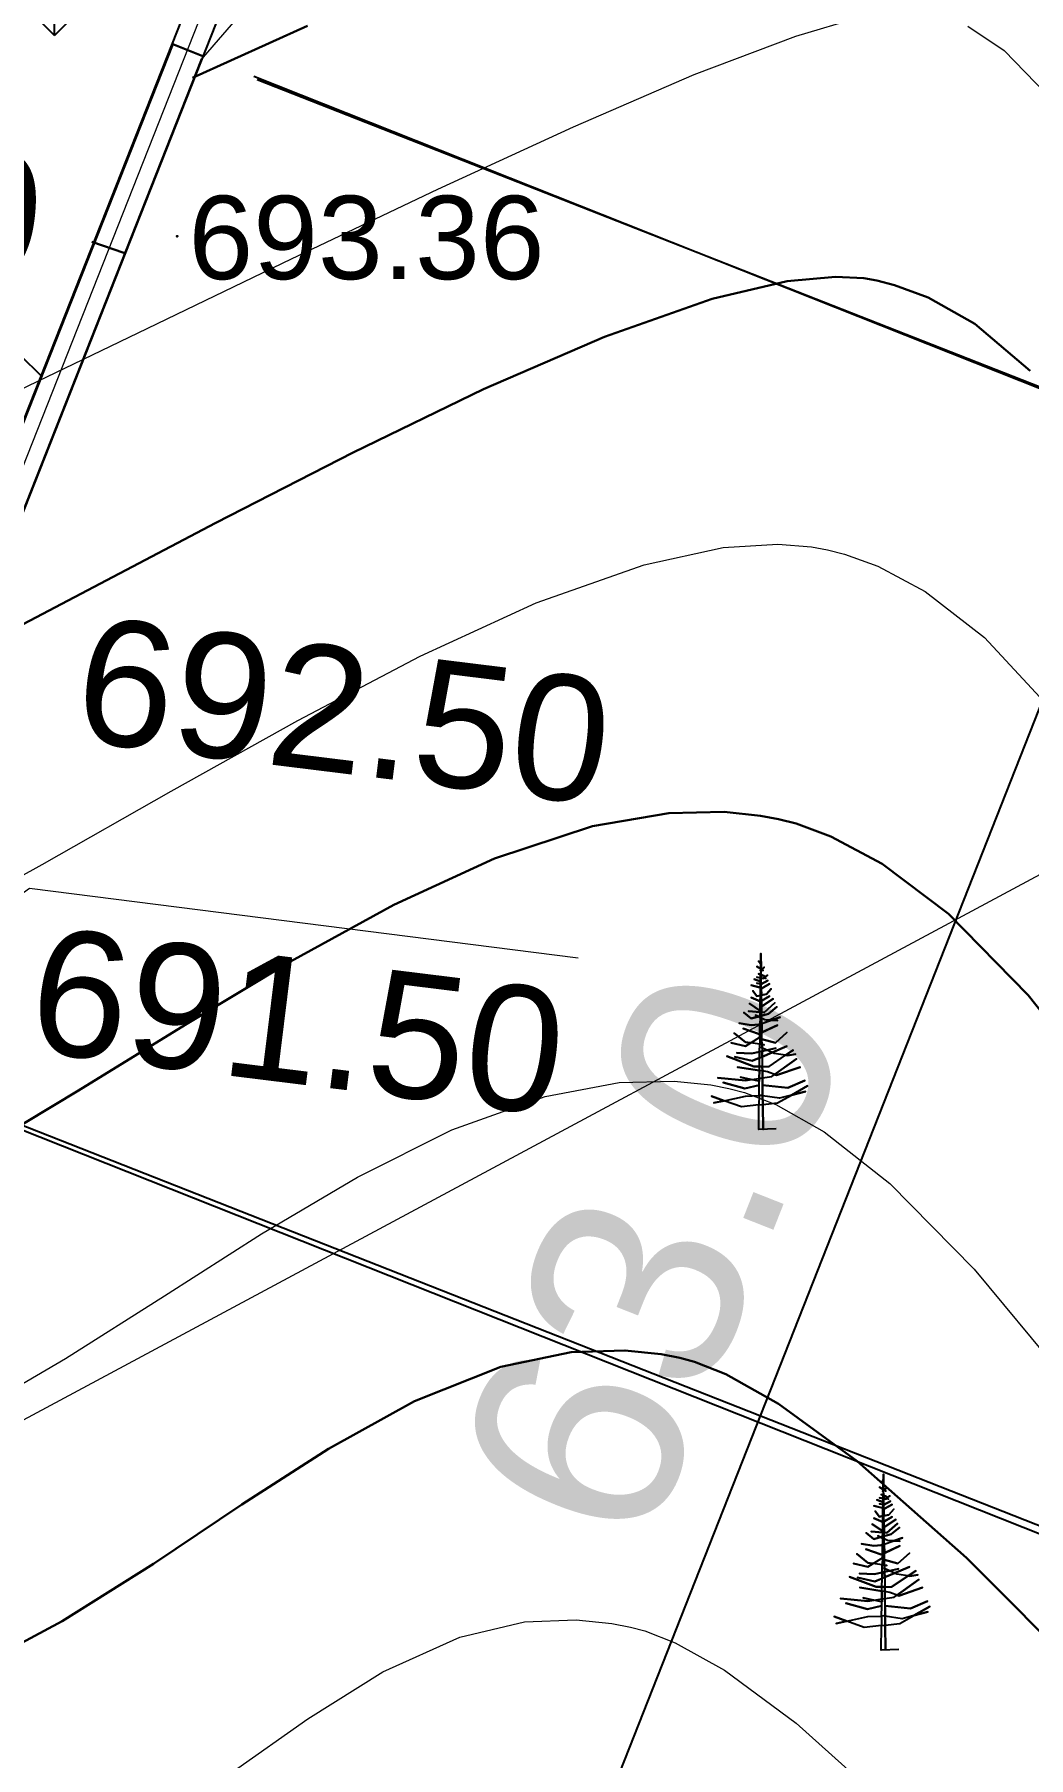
# Model space of a CAD drawing. Header units: feet. Extents: x 3381 to 1374491, y 675186 to 8751562.
# Drawn here: x 686595.06 to 686606.99, y 4375670.51 to 4375691.16 of the extents above; entities that cross this region are included whole.
import ezdxf

# ---------------------------------------------------------------- set-up
doc = ezdxf.new("R2010")
doc.units = ezdxf.units.FT
doc.header["$MEASUREMENT"] = 0
doc.header["$PDMODE"] = 34
doc.header["$PDSIZE"] = 0.01
doc.layers.get('0').update_dxf_attribs({"linetype": 'CONTINUOUS'})
doc.layers.get('Defpoints').update_dxf_attribs({"linetype": 'CONTINUOUS'})
for name, color, linetype in [('0_Point_Height', 2, 'CONTINUOUS'), ('0_Point_Point', 7, 'CONTINUOUS'), ('Aqaclar', 3, 'CONTINUOUS')]:
    doc.layers.add(name, color=color, linetype=linetype)
doc.layers.add('ANA HORIZONTAL', color=24, linetype='CONTINUOUS', lineweight=30)
doc.layers.add('HORIZANTAL', color=24, linetype='CONTINUOUS', lineweight=13)
doc.styles.get("Standard").update_dxf_attribs({"font": 'arial.ttf', "height": 2.5})
doc.dimstyles.new('ISO-25', dxfattribs={"dimtxt": 2.5, "dimasz": 2.5, "dimexe": 1.25, "dimexo": 0.625, "dimtad": 1, "dimtxsty": 'Standard', "dimblk": 'OBLIQUE', "dimcen": 2.5, "dimadec": 0, "dimazin": 0, "dimtfac": 1, "dimtmove": 0, "dimatfit": 3, "dimldrblk": 'OBLIQUE', "dimfxl": 1, "dimarcsym": 0})

# ---------------------------------------------------------------- blocks, each defined once
blk = doc.blocks.new('_Oblique')
at = {"color": 0, "linetype": 'ByBlock', "lineweight": -2}
blk.add_line((-0.5, -0.5), (0.5, 0.5), dxfattribs=at)
blk = doc.blocks.new('*D94')
at = {"color": 0, "lineweight": -2, "transparency": 16777216}
for p, q in [((686605.029, 4375709.428), (686616.985, 4375704.712)), ((686615.822, 4375705.171), (686592.684, 4375646.508)), ((686581.891, 4375650.765), (686593.847, 4375646.049))]:
    blk.add_line(p, q, dxfattribs=at)
at = {"layer": 'Defpoints', "color": 0, "lineweight": 18, "transparency": 16777216}
for p in [(686604.447, 4375709.658), (686581.309, 4375650.994), (686592.684, 4375646.508)]:
    blk.add_point(p, dxfattribs=at)
at = {"color": 0, "lineweight": -2, "transparency": 16777216, "xscale": 2.5, "yscale": 2.5, "zscale": 2.5}
for p, rotation in [((686615.822, 4375705.171), 68.47466088882773), ((686592.684, 4375646.508), 248.4746608888277)]:
    blk.add_blockref('_Oblique', p, dxfattribs=dict(at, rotation=rotation))
at = {"color": 0, "lineweight": 18, "transparency": 16777216, "insert": (686602.483, 4375676.537), "char_height": 2.5, "width": 9.62577, "attachment_point": 5, "rotation": 68.4747}
blk.add_mtext('{\\fArial|b0|i0|c238|p34;63.0}', dxfattribs=at)
blk = doc.blocks.new('*D109')
at = {"color": 0, "lineweight": -2, "transparency": 16777216}
for p, q in [((686593.021, 4375678.831), (686611.404, 4375671.597)), ((686610.24, 4375672.055), (686604.637, 4375657.817)), ((686587.418, 4375664.593), (686605.8, 4375657.359))]:
    blk.add_line(p, q, dxfattribs=at)
at = {"layer": 'Defpoints', "color": 0, "lineweight": 13, "transparency": 16777216}
for p in [(686592.44, 4375679.06), (686586.836, 4375664.822), (686604.637, 4375657.817)]:
    blk.add_point(p, dxfattribs=at)
at = {"color": 0, "lineweight": -2, "transparency": 16777216, "xscale": 2.5, "yscale": 2.5, "zscale": 2.5}
for p, rotation in [((686610.24, 4375672.055), 68.51816272199878), ((686604.637, 4375657.817), 248.5181627219987)]:
    blk.add_blockref('_Oblique', p, dxfattribs=dict(at, rotation=rotation))
at = {"color": 0, "lineweight": 13, "transparency": 16777216, "insert": (686605.669, 4375665.632), "char_height": 2.5, "attachment_point": 5, "rotation": 68.5182}
blk.add_mtext('{\\fArial|b0|i0|c238|p34;15.0}', dxfattribs=at)
blk = doc.blocks.new('*D110')
at = {"color": 0, "lineweight": -2, "transparency": 16777216}
for p, q in [((686597.694, 4375690.662), (686616.057, 4375683.375)), ((686610.187, 4375671.972), (686614.895, 4375683.836)), ((686592.986, 4375678.797), (686611.349, 4375671.511))]:
    blk.add_line(p, q, dxfattribs=at)
at = {"layer": 'Defpoints', "color": 0, "lineweight": 13, "transparency": 16777216}
for p in [(686597.113, 4375690.892), (686614.895, 4375683.836), (686592.405, 4375679.028)]:
    blk.add_point(p, dxfattribs=at)
at = {"color": 0, "lineweight": -2, "transparency": 16777216, "xscale": 2.5, "yscale": 2.5, "zscale": 2.5}
for p, rotation in [((686614.895, 4375683.836), 68.35683997486306), ((686610.187, 4375671.972), 248.3568399748631)]:
    blk.add_blockref('_Oblique', p, dxfattribs=dict(at, rotation=rotation))
at = {"color": 0, "lineweight": 13, "transparency": 16777216, "insert": (686610.773, 4375678.606), "char_height": 2.5, "width": 11.27116, "attachment_point": 5, "rotation": 68.3568}
blk.add_mtext('{\\fArial|b0|i0|c238|p34;13.0}', dxfattribs=at)
blk = doc.blocks.new('*D111')
at = {"color": 0, "lineweight": -2, "transparency": 16777216}
for p, q in [((686605.089, 4375709.376), (686623.365, 4375702.206)), ((686614.845, 4375683.909), (686622.202, 4375702.662)), ((686597.732, 4375690.622), (686616.008, 4375683.452))]:
    blk.add_line(p, q, dxfattribs=at)
at = {"layer": 'Defpoints', "color": 0, "lineweight": 13, "transparency": 16777216}
for p in [(686604.507, 4375709.604), (686622.202, 4375702.662), (686597.15, 4375690.85)]:
    blk.add_point(p, dxfattribs=at)
at = {"color": 0, "lineweight": -2, "transparency": 16777216, "xscale": 2.5, "yscale": 2.5, "zscale": 2.5}
for p, rotation in [((686622.202, 4375702.662), 68.5803896214416), ((686614.845, 4375683.909), 248.5803896214416)]:
    blk.add_blockref('_Oblique', p, dxfattribs=dict(at, rotation=rotation))
at = {"color": 0, "lineweight": 13, "transparency": 16777216, "insert": (686616.753, 4375693.98), "char_height": 2.5, "attachment_point": 5, "rotation": 68.5804}
blk.add_mtext('{\\fArial|b0|i0|c238|p34;20.0}', dxfattribs=at)

msp = doc.modelspace()

# ---------------------------------------------------------------- hatches: boundary and pattern name
at = {"lineweight": 25}
h = msp.add_hatch(dxfattribs=at)
h.set_pattern_fill('GRASS', color=3, scale=3)
h.set_pattern_definition([(90, (1404.5853, -372.1015), (-2.121320343, 2.121320343), [0.5625, -3.680140689]), (45, (1404.5853, -372.1015), (-2.1213203436, 2.1213203436), [0.5625, -2.4375]), (135, (1404.5853, -372.1015), (-2.1213203436, -2.1213203436), [0.5625, -2.4375])])
edge = h.paths.add_edge_path()
edge.add_line((686518.245, 4375729.835), (686514.499, 4375702.72))
edge.add_line((686514.499, 4375702.72), (686506.378, 4375703.873))
edge.add_line((686506.378, 4375703.873), (686505.563, 4375698.232))
edge.add_line((686505.563, 4375698.232), (686510.215, 4375697.56))
edge.add_line((686510.215, 4375697.56), (686509.488, 4375692.177))
edge.add_line((686509.488, 4375692.177), (686501.116, 4375693.308))
edge.add_line((686501.116, 4375693.308), (686498.975, 4375677.452))
edge.add_line((686498.975, 4375677.452), (686506.301, 4375676.462))
edge.add_line((686506.301, 4375676.462), (686506.079, 4375674.808))
edge.add_line((686506.079, 4375674.808), (686505.914, 4375673.573))
edge.add_line((686505.914, 4375673.573), (686504.666, 4375664.257))
edge.add_line((686504.666, 4375664.257), (686515.386, 4375662.713))
edge.add_line((686515.386, 4375662.713), (686542.016, 4375659.12))
edge.add_line((686542.016, 4375659.12), (686542.429, 4375662.23))
edge.add_line((686542.429, 4375662.23), (686556.28, 4375660.392))
edge.add_line((686556.28, 4375660.392), (686556, 4375658.284))
edge.add_line((686556, 4375658.284), (686561.356, 4375657.574))
edge.add_line((686561.356, 4375657.574), (686561.65, 4375659.75))
edge.add_line((686561.65, 4375659.75), (686561.244, 4375659.733))
edge.add_line((686561.244, 4375659.733), (686561.593, 4375662.369))
edge.add_arc((686571.855, 4375662.191), 10.263, 114.2395, 179.0096, ccw=False)
edge.add_line((686567.641, 4375671.55), (686568.436, 4375671.243))
edge.add_line((686568.436, 4375671.243), (686568.083, 4375668.146))
edge.add_line((686568.083, 4375668.146), (686571.407, 4375667.706))
edge.add_line((686571.407, 4375667.706), (686571.812, 4375670.768))
edge.add_line((686571.812, 4375670.768), (686574.343, 4375670.433))
edge.add_line((686574.343, 4375670.433), (686573.95, 4375667.359))
edge.add_line((686573.95, 4375667.359), (686577.261, 4375666.833))
edge.add_line((686577.261, 4375666.833), (686577.887, 4375670.327))
edge.add_line((686577.887, 4375670.327), (686568.138, 4375671.754))
edge.add_arc((686571.686, 4375662.404), 10, 87.4993, 110.7786, ccw=False)
edge.add_line((686572.122, 4375672.395), (686585.768, 4375670.551))
edge.add_line((686585.768, 4375670.551), (686586.42, 4375677.931))
edge.add_line((686586.42, 4375677.931), (686579.15, 4375678.937))
edge.add_line((686579.15, 4375678.937), (686581.562, 4375697.557))
edge.add_line((686581.562, 4375697.557), (686583.143, 4375697.766))
edge.add_line((686583.143, 4375697.766), (686582.548, 4375692.678))
edge.add_line((686582.548, 4375692.678), (686587.727, 4375691.968))
edge.add_line((686587.727, 4375691.968), (686587.376, 4375689.406))
edge.add_line((686587.376, 4375689.406), (686582.274, 4375690.105))
edge.add_line((686582.274, 4375690.105), (686581.662, 4375684.737))
edge.add_line((686581.662, 4375684.737), (686586.751, 4375684.02))
edge.add_line((686586.751, 4375684.02), (686586.971, 4375684.02))
edge.add_line((686586.971, 4375684.02), (686588.22, 4375692.464))
edge.add_line((686588.22, 4375692.464), (686588.921, 4375697.203))
edge.add_line((686588.921, 4375697.203), (686583.329, 4375698.182))
edge.add_line((686583.329, 4375698.182), (686581.662, 4375697.789))
edge.add_line((686581.662, 4375697.789), (686581.662, 4375698.744))
edge.add_arc((686584.744, 4375698.066), 3.155, 95.4615, 167.5925, ccw=False)
edge.add_line((686584.443, 4375701.207), (686597.772, 4375699.4))
edge.add_line((686597.772, 4375699.4), (686598.514, 4375704.648))
edge.add_line((686598.514, 4375704.648), (686585.15, 4375706.444))
edge.add_arc((686592.824, 4375704.765), 7.856, 132.7188, 167.6546, ccw=False)
edge.add_line((686587.494, 4375710.537), (686595.119, 4375707.603))
edge.add_line((686595.119, 4375707.603), (686596.873, 4375712.187))
edge.add_line((686596.873, 4375712.187), (686603.983, 4375709.466))
edge.add_line((686603.983, 4375709.466), (686581.055, 4375651.428))
edge.add_line((686581.055, 4375651.428), (686572.125, 4375628.825))
edge.add_line((686572.125, 4375628.825), (686480.53, 4375656.702))
edge.add_line((686480.53, 4375656.702), (686505.765, 4375705.997))
edge.add_line((686505.765, 4375705.997), (686518.068, 4375730.031))
edge.add_line((686518.068, 4375730.031), (686518.338, 4375730.524))
edge.add_line((686518.338, 4375730.524), (686518.245, 4375729.835))

# ---------------------------------------------------------------- linework, layer by layer
at = {"color": 7, "lineweight": 25}
for points in [[(686592.129, 4375714.427), (686604.503, 4375709.691), (686572.361, 4375628.331), (686479.956, 4375656.455), (686523.147, 4375740.827), (686582.987, 4375717.928)], [(686591.986, 4375714.053), (686603.983, 4375709.462), (686581.059, 4375651.435)]]:
    msp.add_lwpolyline(points, dxfattribs=at)
at = {"color": 1, "lineweight": 0}
msp.add_lwpolyline([(686480.243, 4375656.58), (686523.243, 4375740.58), (686604.243, 4375709.58), (686572.243, 4375628.58)], close=True, dxfattribs=at)
at = {"color": 7, "lineweight": 18}
for points in [[(686597.087, 4375690.893), (686600.391, 4375694.709), (686607.469, 4375693.652)], [(686589.238, 4375671.505), (686615.222, 4375685.438), (686636.255, 4375683.939)], [(686592.394, 4375679.041), (686595.003, 4375680.929), (686601.582, 4375680.095)]]:
    msp.add_lwpolyline(points, dxfattribs=at)
at = {"color": 7, "lineweight": 30}
for points in [[(686581.059, 4375651.435), (686596.722, 4375691.046)], [(686597.081, 4375690.903), (686596.722, 4375691.046)], [(686597.068, 4375690.871), (686581.31, 4375650.983)], [(686595.751, 4375688.677), (686596.132, 4375688.547)]]:
    msp.add_lwpolyline(points, dxfattribs=at)
at = {"linetype": 'Continuous'}
msp.add_open_spline([(686532.216, 4375862.55), (686534.037, 4375859.08), (686540.343, 4375847.062), (686550.24, 4375829.08), (686564.234, 4375809.816), (686575.006, 4375789.618), (686585.969, 4375771.733), (686595.096, 4375754.329), (686608.511, 4375735.808), (686625.111, 4375721.519), (686636.646, 4375706.682), (686644.576, 4375696.2), (686655.894, 4375684.281), (686664.143, 4375673.589), (686668.587, 4375667.829)], degree=3, knots=[0, 0, 0, 0, 11.75951, 40.72321, 61.46233, 83.054979, 109.290717, 124.392744, 141.962718, 177.533008, 189.558821, 198.276488, 216.955448, 238.768866, 238.768866, 238.768866, 238.768866], dxfattribs=at)
at = {"layer": '0_Point_Point'}
msp.add_point((686596.772, 4375688.744), dxfattribs=at)
at = {"layer": 'ANA HORIZONTAL', "color": 32, "lineweight": 30}
for points, elevation in [([(686596.958, 4375690.644), (686598.335, 4375691.267)], 693), ([(686593.841, 4375683.528), (686595.543, 4375684.419), (686597.236, 4375685.308), (686598.883, 4375686.153), (686600.449, 4375686.911), (686601.897, 4375687.54), (686603.19, 4375687.995), (686604.089, 4375688.205), (686604.671, 4375688.259), (686605.011, 4375688.24), (686605.166, 4375688.214), (686605.378, 4375688.159), (686605.782, 4375688.01), (686606.34, 4375687.695), (686607.004, 4375687.132)], 692), ([(686594.299, 4375677.726), (686595.59, 4375678.502), (686596.87, 4375679.292), (686598.132, 4375680.049), (686599.37, 4375680.729), (686600.58, 4375681.285), (686601.756, 4375681.672), (686602.669, 4375681.829), (686603.335, 4375681.843), (686603.769, 4375681.797), (686603.984, 4375681.756), (686604.196, 4375681.702), (686604.615, 4375681.55), (686605.229, 4375681.222), (686606.023, 4375680.619), (686606.982, 4375679.645), (686607.906, 4375678.484)], 691), ([(686594.25, 4375671.53), (686595.393, 4375672.14), (686596.488, 4375672.83), (686597.548, 4375673.539), (686598.587, 4375674.209), (686599.618, 4375674.779), (686600.655, 4375675.191), (686601.498, 4375675.365), (686602.143, 4375675.386), (686602.58, 4375675.341), (686602.801, 4375675.299), (686602.977, 4375675.252), (686603.355, 4375675.102), (686603.987, 4375674.748), (686604.93, 4375674.058), (686606.24, 4375672.902), (686607.65, 4375671.491)], 690)]:
    msp.add_lwpolyline(points, dxfattribs=dict(at, elevation=elevation))
at = {"layer": 'Aqaclar', "color": 3}
for points in [[(686603.959, 4375678.043), (686603.748, 4375678.035), (686603.751, 4375678.33), (686603.543, 4375678.306), (686603.334, 4375678.381), (686603.183, 4375678.436), (686603.334, 4375678.381), (686603.209, 4375678.355), (686603.334, 4375678.381), (686603.588, 4375678.436), (686603.753, 4375678.443), (686603.751, 4375678.33), (686603.797, 4375678.335), (686603.8, 4375678.037), (686603.797, 4375678.335), (686603.973, 4375678.355), (686604.14, 4375678.448), (686604.308, 4375678.492), (686604.14, 4375678.448), (686604.333, 4375678.557), (686604.14, 4375678.448), (686603.998, 4375678.411), (686603.795, 4375678.441), (686603.797, 4375678.335), (686603.795, 4375678.441), (686603.777, 4375678.444), (686603.753, 4375678.443), (686603.754, 4375678.565), (686603.752, 4375678.565), (686603.581, 4375678.525), (686603.322, 4375678.598), (686603.581, 4375678.525), (686603.752, 4375678.565), (686603.754, 4375678.565), (686603.755, 4375678.612), (686603.746, 4375678.614), (686603.531, 4375678.662), (686603.66, 4375678.633), (686603.588, 4375678.622), (686603.259, 4375678.654), (686603.588, 4375678.622), (686603.66, 4375678.633), (686603.755, 4375678.648), (686603.755, 4375678.612), (686603.755, 4375678.648), (686603.793, 4375678.653), (686603.795, 4375678.441), (686603.794, 4375678.566), (686603.796, 4375678.565), (686604.099, 4375678.533), (686604.301, 4375678.622), (686604.099, 4375678.533), (686603.794, 4375678.566), (686603.793, 4375678.653), (686603.904, 4375678.67), (686604.2, 4375678.881), (686603.938, 4375678.695), (686603.96, 4375678.687), (686604.245, 4375678.784), (686603.96, 4375678.687), (686603.853, 4375678.727), (686603.792, 4375678.737), (686603.793, 4375678.653), (686603.792, 4375678.737), (686603.756, 4375678.742), (686603.755, 4375678.648), (686603.756, 4375678.742), (686603.493, 4375678.784), (686603.756, 4375678.742), (686603.757, 4375678.792), (686603.689, 4375678.792), (686603.367, 4375678.913), (686603.689, 4375678.792), (686603.757, 4375678.792), (686603.758, 4375678.895), (686603.67, 4375678.857), (686603.461, 4375678.905), (686603.67, 4375678.857), (686603.789, 4375678.908), (686603.791, 4375678.792), (686603.757, 4375678.792), (686603.791, 4375678.792), (686603.792, 4375678.737), (686603.791, 4375678.792), (686603.872, 4375678.792), (686604.071, 4375678.925), (686604.162, 4375678.986), (686604.071, 4375678.925), (686604.093, 4375678.922), (686604.188, 4375678.938), (686604.093, 4375678.922), (686603.935, 4375678.946), (686603.908, 4375678.958), (686603.789, 4375678.908), (686603.908, 4375678.958), (686604.087, 4375679.035), (686603.908, 4375678.958), (686603.847, 4375678.987), (686603.954, 4375679.011), (686603.847, 4375678.987), (686603.777, 4375679.019), (686603.788, 4375679.014), (686603.789, 4375678.974), (686603.847, 4375678.987), (686603.789, 4375678.974), (686603.789, 4375678.908), (686603.789, 4375678.974), (686603.759, 4375678.967), (686603.758, 4375678.895), (686603.759, 4375678.967), (686603.663, 4375678.946), (686603.487, 4375678.954), (686603.663, 4375678.946), (686603.759, 4375678.967), (686603.76, 4375679.059), (686603.815, 4375679.051), (686603.788, 4375679.055), (686603.788, 4375679.014), (686603.788, 4375679.055), (686603.76, 4375679.059), (686603.588, 4375679.083), (686603.455, 4375679.189), (686603.588, 4375679.083), (686603.652, 4375679.074), (686603.588, 4375679.035), (686603.417, 4375679.075), (686603.588, 4375679.035), (686603.652, 4375679.074), (686603.761, 4375679.142), (686603.76, 4375679.059), (686603.788, 4375679.055), (686603.787, 4375679.119), (686603.948, 4375679.075), (686604.087, 4375679.197), (686603.948, 4375679.075), (686603.787, 4375679.119), (686603.786, 4375679.199), (686603.973, 4375679.286), (686603.746, 4375679.181), (686603.562, 4375679.245), (686603.746, 4375679.181), (686603.762, 4375679.188), (686603.761, 4375679.142), (686603.763, 4375679.3), (686603.746, 4375679.294), (686603.657, 4375679.286), (686603.512, 4375679.31), (686603.657, 4375679.286), (686603.746, 4375679.294), (686603.763, 4375679.3), (686603.784, 4375679.307), (686603.786, 4375679.199), (686603.784, 4375679.307), (686604.005, 4375679.383), (686603.898, 4375679.347), (686603.973, 4375679.343), (686603.821, 4375679.351), (686603.708, 4375679.407), (686603.765, 4375679.379), (686603.763, 4375679.3), (686603.784, 4375679.307), (686603.783, 4375679.401), (686603.657, 4375679.367), (686603.569, 4375679.44), (686603.657, 4375679.367), (686603.765, 4375679.396), (686603.765, 4375679.379), (686603.765, 4375679.396), (686603.866, 4375679.424), (686603.967, 4375679.505), (686603.866, 4375679.424), (686603.783, 4375679.401), (686603.783, 4375679.443), (686603.815, 4375679.44), (686603.941, 4375679.553), (686603.815, 4375679.44), (686603.783, 4375679.443), (686603.765, 4375679.444), (686603.765, 4375679.396), (686603.765, 4375679.444), (686603.626, 4375679.456), (686603.765, 4375679.444), (686603.765, 4375679.46), (686603.638, 4375679.545), (686603.765, 4375679.46), (686603.767, 4375679.571), (686603.771, 4375679.569), (686603.657, 4375679.618), (686603.771, 4375679.569), (686603.878, 4375679.634), (686603.781, 4375679.576), (686603.783, 4375679.443), (686603.782, 4375679.509), (686603.922, 4375679.602), (686603.782, 4375679.509), (686603.78, 4375679.646), (686603.84, 4375679.658), (686603.897, 4375679.723), (686603.84, 4375679.658), (686603.78, 4375679.646), (686603.768, 4375679.643), (686603.767, 4375679.571), (686603.768, 4375679.643), (686603.727, 4375679.634), (686603.676, 4375679.699), (686603.727, 4375679.634), (686603.768, 4375679.643), (686603.769, 4375679.736), (686603.657, 4375679.764), (686603.79, 4375679.731), (686603.878, 4375679.78), (686603.79, 4375679.731), (686603.779, 4375679.734), (686603.78, 4375679.646), (686603.779, 4375679.734), (686603.779, 4375679.778), (686603.859, 4375679.82), (686603.779, 4375679.778), (686603.778, 4375679.851), (686603.809, 4375679.845), (686603.778, 4375679.851), (686603.727, 4375679.861), (686603.77, 4375679.852), (686603.769, 4375679.736), (686603.769, 4375679.78), (686603.727, 4375679.788), (686603.769, 4375679.78), (686603.77, 4375679.81), (686603.695, 4375679.837), (686603.77, 4375679.81), (686603.77, 4375679.852), (686603.771, 4375679.892), (686603.746, 4375679.901), (686603.777, 4375679.889), (686603.809, 4375679.877), (686603.834, 4375679.845), (686603.821, 4375679.862), (686603.853, 4375679.885), (686603.809, 4375679.853), (686603.821, 4375679.862), (686603.809, 4375679.877), (686603.777, 4375679.889), (686603.778, 4375679.851), (686603.777, 4375679.889), (686603.776, 4375679.951), (686603.815, 4375679.982), (686603.781, 4375679.955), (686603.802, 4375679.942), (686603.781, 4375679.955), (686603.772, 4375679.962), (686603.727, 4375679.99), (686603.772, 4375679.962), (686603.772, 4375680.021), (686603.746, 4375680.055), (686603.772, 4375680.021), (686603.774, 4375680.144), (686603.776, 4375679.959), (686603.776, 4375679.951), (686603.776, 4375679.959), (686603.772, 4375679.962), (686603.772, 4375679.947), (686603.776, 4375679.951), (686603.765, 4375679.942), (686603.772, 4375679.947), (686603.771, 4375679.892)], [(686605.43, 4375671.802), (686605.218, 4375671.794), (686605.222, 4375672.089), (686605.014, 4375672.065), (686604.804, 4375672.14), (686604.654, 4375672.195), (686604.804, 4375672.14), (686604.679, 4375672.114), (686604.804, 4375672.14), (686605.058, 4375672.195), (686605.223, 4375672.202), (686605.222, 4375672.089), (686605.267, 4375672.094), (686605.271, 4375671.796), (686605.267, 4375672.094), (686605.443, 4375672.114), (686605.61, 4375672.207), (686605.778, 4375672.251), (686605.61, 4375672.207), (686605.803, 4375672.316), (686605.61, 4375672.207), (686605.469, 4375672.17), (686605.266, 4375672.2), (686605.267, 4375672.094), (686605.266, 4375672.2), (686605.248, 4375672.203), (686605.223, 4375672.202), (686605.225, 4375672.324), (686605.222, 4375672.324), (686605.052, 4375672.284), (686604.793, 4375672.357), (686605.052, 4375672.284), (686605.222, 4375672.324), (686605.225, 4375672.324), (686605.225, 4375672.371), (686605.216, 4375672.373), (686605.001, 4375672.421), (686605.131, 4375672.392), (686605.058, 4375672.381), (686604.73, 4375672.413), (686605.058, 4375672.381), (686605.131, 4375672.392), (686605.226, 4375672.407), (686605.225, 4375672.371), (686605.226, 4375672.407), (686605.263, 4375672.412), (686605.266, 4375672.2), (686605.264, 4375672.325), (686605.266, 4375672.324), (686605.57, 4375672.292), (686605.772, 4375672.381), (686605.57, 4375672.292), (686605.264, 4375672.325), (686605.263, 4375672.412), (686605.374, 4375672.429), (686605.671, 4375672.64), (686605.409, 4375672.454), (686605.431, 4375672.446), (686605.715, 4375672.543), (686605.431, 4375672.446), (686605.323, 4375672.486), (686605.262, 4375672.496), (686605.263, 4375672.412), (686605.262, 4375672.496), (686605.227, 4375672.501), (686605.226, 4375672.407), (686605.227, 4375672.501), (686604.963, 4375672.543), (686605.227, 4375672.501), (686605.227, 4375672.551), (686605.159, 4375672.551), (686604.837, 4375672.672), (686605.159, 4375672.551), (686605.227, 4375672.551), (686605.229, 4375672.654), (686605.14, 4375672.616), (686604.932, 4375672.664), (686605.14, 4375672.616), (686605.26, 4375672.667), (686605.261, 4375672.551), (686605.227, 4375672.551), (686605.261, 4375672.551), (686605.262, 4375672.496), (686605.261, 4375672.551), (686605.342, 4375672.551), (686605.541, 4375672.684), (686605.633, 4375672.745), (686605.541, 4375672.684), (686605.563, 4375672.68), (686605.658, 4375672.697), (686605.563, 4375672.68), (686605.405, 4375672.705), (686605.378, 4375672.717), (686605.26, 4375672.667), (686605.378, 4375672.717), (686605.557, 4375672.794), (686605.378, 4375672.717), (686605.317, 4375672.746), (686605.424, 4375672.77), (686605.317, 4375672.746), (686605.248, 4375672.778), (686605.259, 4375672.773), (686605.259, 4375672.733), (686605.317, 4375672.746), (686605.259, 4375672.733), (686605.26, 4375672.667), (686605.259, 4375672.733), (686605.23, 4375672.726), (686605.229, 4375672.654), (686605.23, 4375672.726), (686605.134, 4375672.705), (686604.957, 4375672.713), (686605.134, 4375672.705), (686605.23, 4375672.726), (686605.231, 4375672.818), (686605.285, 4375672.81), (686605.258, 4375672.814), (686605.259, 4375672.773), (686605.258, 4375672.814), (686605.231, 4375672.818), (686605.058, 4375672.842), (686604.925, 4375672.948), (686605.058, 4375672.842), (686605.122, 4375672.833), (686605.058, 4375672.794), (686604.887, 4375672.834), (686605.058, 4375672.794), (686605.122, 4375672.833), (686605.232, 4375672.901), (686605.231, 4375672.818), (686605.258, 4375672.814), (686605.257, 4375672.878), (686605.418, 4375672.834), (686605.557, 4375672.956), (686605.418, 4375672.834), (686605.257, 4375672.878), (686605.256, 4375672.958), (686605.443, 4375673.045), (686605.216, 4375672.94), (686605.033, 4375673.004), (686605.216, 4375672.94), (686605.232, 4375672.947), (686605.232, 4375672.901), (686605.234, 4375673.059), (686605.216, 4375673.053), (686605.128, 4375673.045), (686604.982, 4375673.069), (686605.128, 4375673.045), (686605.216, 4375673.053), (686605.234, 4375673.059), (686605.255, 4375673.066), (686605.256, 4375672.958), (686605.255, 4375673.066), (686605.475, 4375673.142), (686605.369, 4375673.106), (686605.443, 4375673.102), (686605.292, 4375673.11), (686605.178, 4375673.166), (686605.235, 4375673.138), (686605.234, 4375673.059), (686605.255, 4375673.066), (686605.254, 4375673.16), (686605.128, 4375673.126), (686605.039, 4375673.199), (686605.128, 4375673.126), (686605.235, 4375673.155), (686605.235, 4375673.138), (686605.235, 4375673.155), (686605.336, 4375673.183), (686605.437, 4375673.264), (686605.336, 4375673.183), (686605.254, 4375673.16), (686605.253, 4375673.202), (686605.285, 4375673.199), (686605.412, 4375673.312), (686605.285, 4375673.199), (686605.253, 4375673.202), (686605.236, 4375673.203), (686605.235, 4375673.155), (686605.236, 4375673.203), (686605.096, 4375673.215), (686605.236, 4375673.203), (686605.236, 4375673.219), (686605.109, 4375673.304), (686605.236, 4375673.219), (686605.237, 4375673.33), (686605.241, 4375673.328), (686605.128, 4375673.377), (686605.241, 4375673.328), (686605.349, 4375673.393), (686605.251, 4375673.335), (686605.253, 4375673.202), (686605.252, 4375673.268), (686605.393, 4375673.361), (686605.252, 4375673.268), (686605.251, 4375673.405), (686605.311, 4375673.417), (686605.368, 4375673.482), (686605.311, 4375673.417), (686605.251, 4375673.405), (686605.238, 4375673.402), (686605.237, 4375673.33), (686605.238, 4375673.402), (686605.197, 4375673.393), (686605.146, 4375673.458), (686605.197, 4375673.393), (686605.238, 4375673.402), (686605.239, 4375673.495), (686605.128, 4375673.523), (686605.26, 4375673.49), (686605.349, 4375673.539), (686605.26, 4375673.49), (686605.25, 4375673.493), (686605.251, 4375673.405), (686605.25, 4375673.493), (686605.249, 4375673.537), (686605.33, 4375673.579), (686605.249, 4375673.537), (686605.248, 4375673.61), (686605.279, 4375673.604), (686605.248, 4375673.61), (686605.197, 4375673.62), (686605.241, 4375673.611), (686605.239, 4375673.495), (686605.24, 4375673.539), (686605.197, 4375673.547), (686605.24, 4375673.539), (686605.24, 4375673.569), (686605.165, 4375673.596), (686605.24, 4375673.569), (686605.241, 4375673.611), (686605.241, 4375673.651), (686605.216, 4375673.66), (686605.248, 4375673.648), (686605.279, 4375673.636), (686605.304, 4375673.604), (686605.291, 4375673.621), (686605.323, 4375673.644), (686605.279, 4375673.612), (686605.291, 4375673.621), (686605.279, 4375673.636), (686605.248, 4375673.648), (686605.248, 4375673.61), (686605.248, 4375673.648), (686605.247, 4375673.71), (686605.285, 4375673.741), (686605.252, 4375673.714), (686605.273, 4375673.701), (686605.252, 4375673.714), (686605.242, 4375673.721), (686605.197, 4375673.749), (686605.242, 4375673.721), (686605.243, 4375673.78), (686605.216, 4375673.814), (686605.243, 4375673.78), (686605.244, 4375673.903), (686605.247, 4375673.718), (686605.247, 4375673.71), (686605.247, 4375673.718), (686605.242, 4375673.721), (686605.242, 4375673.706), (686605.247, 4375673.71), (686605.235, 4375673.701), (686605.242, 4375673.706), (686605.241, 4375673.651)]]:
    msp.add_lwpolyline(points, dxfattribs=at)
at = {"layer": 'HORIZANTAL', "color": 32, "linetype": 'Continuous', "lineweight": 13}
for points, elevation in [([(686594.432, 4375686.686), (686596.306, 4375687.588), (686598.145, 4375688.475), (686599.901, 4375689.31), (686601.526, 4375690.058), (686602.973, 4375690.682), (686604.192, 4375691.145), (686604.972, 4375691.375)], 692.5), ([(686606.255, 4375691.262), (686606.693, 4375690.971), (686607.198, 4375690.451), (686607.737, 4375689.669), (686608.214, 4375688.843), (686608.672, 4375688.084), (686609.054, 4375687.599), (686609.366, 4375687.343), (686609.59, 4375687.237), (686609.709, 4375687.206), (686609.849, 4375687.183), (686610.128, 4375687.155), (686610.54, 4375687.16), (686611.075, 4375687.251), (686611.712, 4375687.489), (686612.305, 4375687.855), (686612.844, 4375688.336), (686613.32, 4375688.921), (686613.569, 4375689.51), (686613.683, 4375690.294), (686613.706, 4375691.216)], 692.5), ([(686593.599, 4375680.354), (686595.152, 4375681.213), (686596.701, 4375682.091), (686598.22, 4375682.94), (686599.688, 4375683.709), (686601.08, 4375684.348), (686602.375, 4375684.807), (686603.324, 4375685.011), (686603.977, 4375685.052), (686604.382, 4375685.02), (686604.575, 4375684.985), (686604.779, 4375684.933), (686605.177, 4375684.79), (686605.745, 4375684.485), (686606.455, 4375683.932), (686607.278, 4375683.051)], 691.5), ([(686594.223, 4375674.582), (686595.432, 4375675.291), (686596.619, 4375676.043), (686597.786, 4375676.785), (686598.935, 4375677.465), (686600.068, 4375678.032), (686601.187, 4375678.432), (686602.074, 4375678.598), (686602.735, 4375678.615), (686603.174, 4375678.569), (686603.392, 4375678.528), (686603.578, 4375678.479), (686603.955, 4375678.334), (686604.532, 4375678.007), (686605.321, 4375677.387), (686606.333, 4375676.36), (686607.367, 4375675.113)], 690.5), ([(686597.433, 4375670.331), (686598.34, 4375670.972), (686599.24, 4375671.535), (686600.163, 4375671.951), (686600.941, 4375672.132), (686601.557, 4375672.157), (686601.988, 4375672.113), (686602.21, 4375672.07), (686602.382, 4375672.025), (686602.746, 4375671.883), (686603.337, 4375671.554), (686604.199, 4375670.92), (686605.365, 4375669.87)], 689.5)]:
    msp.add_lwpolyline(points, dxfattribs=dict(at, elevation=elevation))

# ---------------------------------------------------------------- texts
at = {"lineweight": 9, "width": 13.1245, "attachment_point": 1, "rotation": 352.9579}
for s, insert, char_height in [('{\\fArial|b0|i0|c238|p34;\\H0.50197x;694.00} ', (686588.876, 4375690.475), 2.98821), ('{\\fArial|b0|i0|c238|p34;\\H0.50197x;692.50} ', (686595.684, 4375684.195), 2.98821), ('{\\fArial|b0|i0|c238|p34;691.50} ', (686595.133, 4375680.472), 1.5)]:
    msp.add_mtext(s, dxfattribs=dict(at, insert=insert, char_height=char_height))
at = {"layer": '0_Point_Height', "color": 0}
msp.add_text('693.36', height=1, dxfattribs=at).set_placement((686596.908, 4375688.23))

# ---------------------------------------------------------------- dimensions: what is measured, and where the dimension line sits
at = {"color": 7, "lineweight": 18}
dim = msp.add_aligned_dim(p1=(686604.447, 4375709.658), p2=(686581.309, 4375650.994), distance=12.227, text='{\\fArial|b0|i0|c238|p34;63.0}', dimstyle='ISO-25', dxfattribs=at)
dim.commit()
dim.dimension.update_dxf_attribs({"geometry": '*D94', "text_midpoint": (686602.483, 4375676.537)})
at = {"color": 7, "lineweight": 13}
for p1, p2, distance, text, picture, middle in [((686597.15, 4375690.85), (686604.507, 4375709.604), -19.008, '{\\fArial|b0|i0|c238|p34;20.0}', '*D111', (686616.753, 4375693.98)), ((686592.405, 4375679.028), (686597.113, 4375690.892), -19.131, '{\\fArial|b0|i0|c238|p34;13.0}', '*D110', (686610.773, 4375678.606)), ((686592.44, 4375679.06), (686586.836, 4375664.822), 19.13, '{\\fArial|b0|i0|c238|p34;15.0}', '*D109', (686605.669, 4375665.632))]:
    dim = msp.add_aligned_dim(p1=p1, p2=p2, distance=distance, text=text, dimstyle='ISO-25', dxfattribs=at)
    dim.commit()
    dim.dimension.update_dxf_attribs({"geometry": picture, "text_midpoint": middle})

doc.saveas('drawing.dxf')
